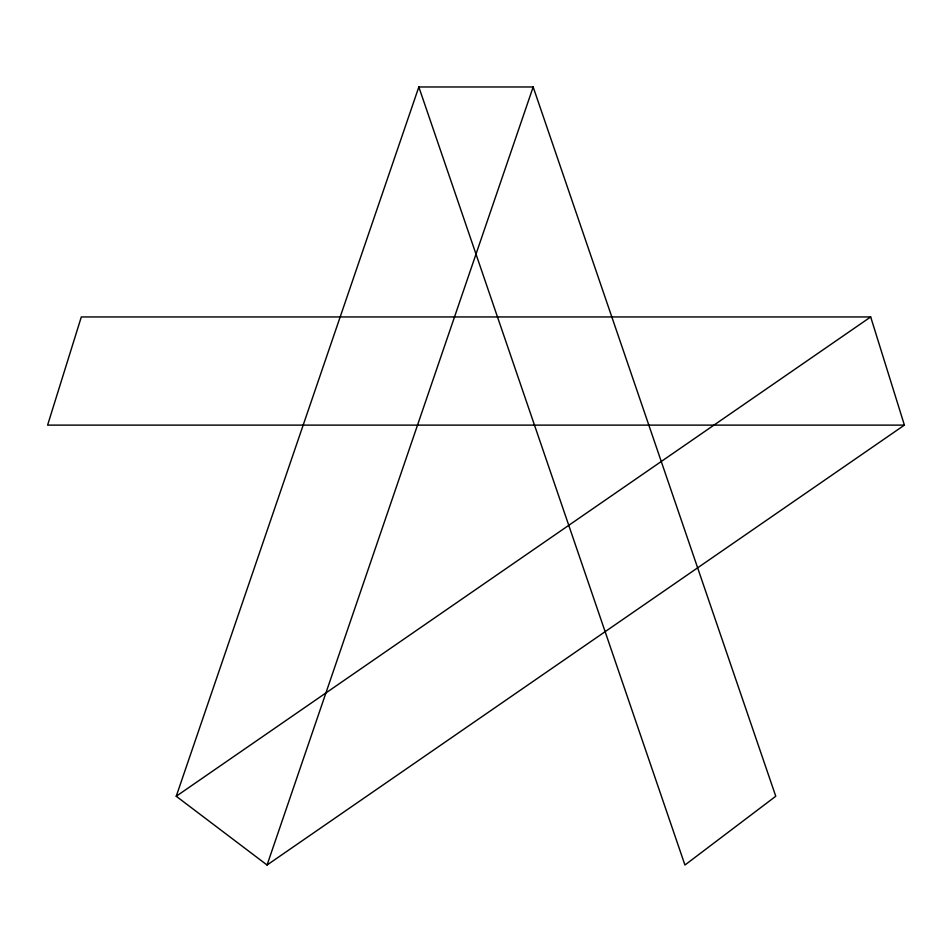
<?xml version="1.0" encoding="UTF-8"?>
<svg xmlns="http://www.w3.org/2000/svg" width="952" height="952" viewBox="0 0 952 952"><rect width="100%" height="100%" fill="white"/><g stroke="black" fill="none" stroke-linecap="round" stroke-linejoin="round"><path stroke-width="1.43" d="M904.4 425.116L47.6 425.116L81.313 316.945L870.687 316.945L904.4 425.116L267.06 865.023L176.239 796.253L418.832 86.977L533.168 86.977L775.761 796.253L684.94 865.023L418.832 86.977M267.06 865.023L533.168 86.977M176.239 796.253L870.687 316.945"/></g></svg>
